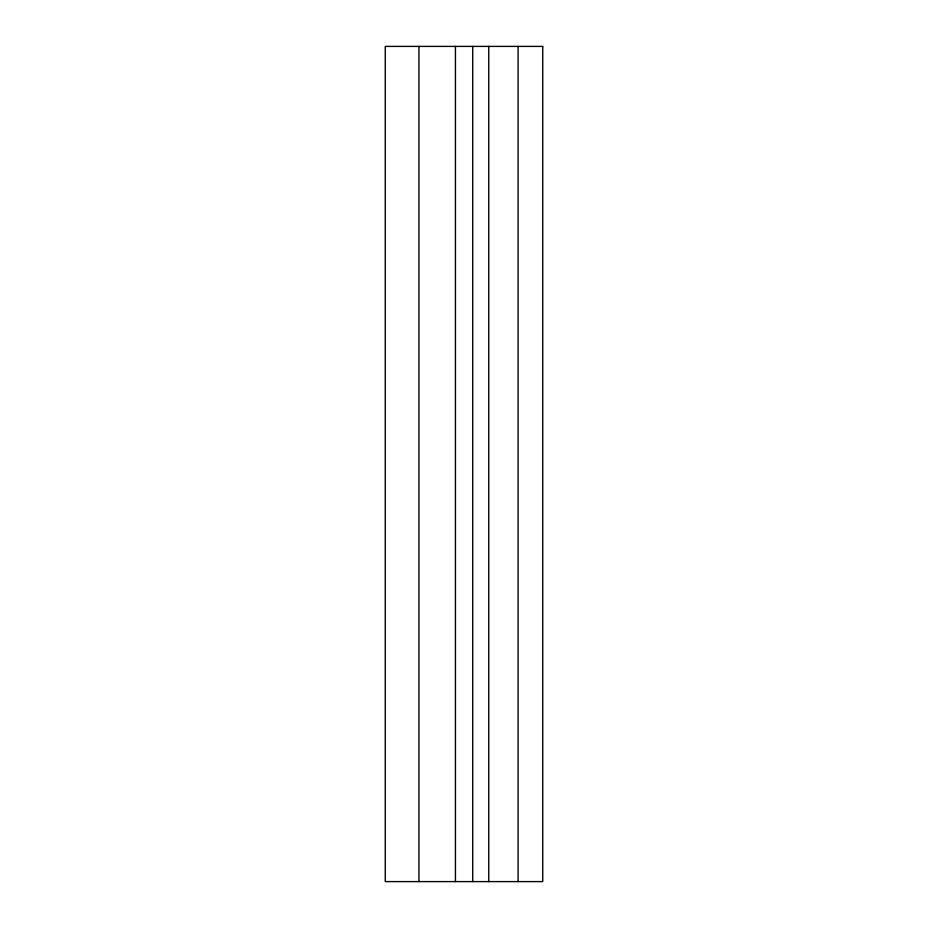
<?xml version="1.0" encoding="UTF-8"?>
<svg xmlns="http://www.w3.org/2000/svg" width="928" height="928" viewBox="0 0 928 928"><rect width="100%" height="100%" fill="white"/><g stroke="black" fill="none" stroke-linecap="round" stroke-linejoin="round"><path stroke-width="1.39" d="M518.091 46.4L518.091 881.6M488.754 46.4L488.754 881.6M472.723 46.4L472.723 881.6M455.439 46.4L455.439 881.6M418.934 46.4L418.934 881.6M542.752 46.4L385.248 46.4L385.248 881.6L542.752 881.6L542.752 46.4"/></g></svg>
